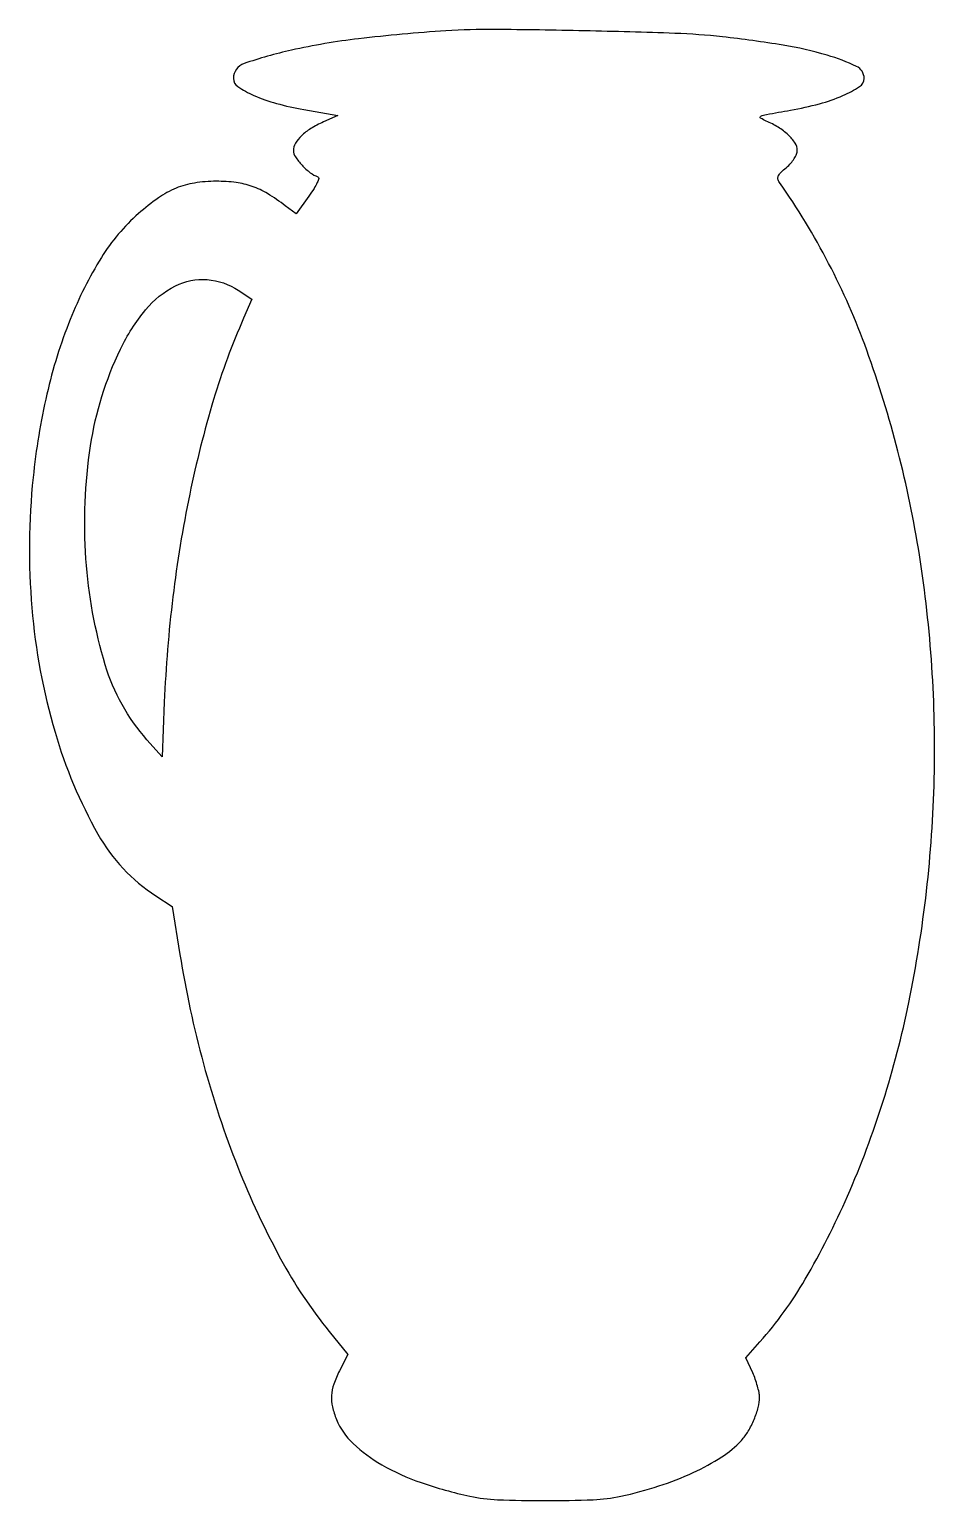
# Model space of a CAD drawing. Extents: x 0 to 264, y 1 to 430.
import ezdxf

# ---------------------------------------------------------------- set-up
doc = ezdxf.new("R2010")
doc.units = 0

msp = doc.modelspace()

# ---------------------------------------------------------------- linework, layer by layer
for points in [[(121.5, 429.362279, 0.012428), (96.003025, 427.03773, 0.026129), (76.399984, 423.712676, 0.027659), (62.588731, 419.807347, 0.320306), (59.5, 415.480491, 0.250837), (60.774585, 413.099687, 0.042782), (65.436088, 410.53965, 0.037262), (72.040221, 408.187034, 0.023619), (80.016831, 406.399135), (89.955592, 404.659609), (85.727796, 402.767737, 0.031854), (82.057058, 400.835917, 0.053886), (79.305651, 398.718989, 0.06883), (77.579504, 396.539692, 0.133902), (77, 394.41458, 0.151046), (77.557034, 392.612723, 0.037796), (79.504147, 390.181149, 0.03918), (81.910271, 387.976567, 0.085619), (84.106617, 386.797794, -0.386806), (84.375981, 386.317233, -0.050669), (83.963731, 385.107862, -0.034348), (83.025739, 383.384523, -0.013969), (81.527881, 381.171693), (77.768633, 375.939094), (74.634317, 378.325262, 0.025947), (69.45317, 381.86087, 0.051604), (64.970885, 383.991978, 0.054031), (60.285097, 385.102682, 0.031269), (54.5, 385.463358, 0.03889), (48.108346, 384.963838, 0.059224), (42.75462, 383.458817, 0.054694), (37.609003, 380.636839, 0.027968), (31.814386, 376.075844, 0.07383), (20.960879, 363.207164, 0.043366), (11.884033, 345.185886, 0.038665), (5.073944, 323.372729, 0.030775), (1.051412, 299.033832, 0.046341), (0.684534, 261.003095, 0.050666), (7.445262, 224.718658, 0.056632), (19.961564, 194.999102, 0.121619), (36.868573, 176.988222), (41.601034, 173.921692), (43.871159, 159.925822, 0.025982), (50.768774, 127.995467, 0.028097), (60.806054, 97.796326, 0.030035), (73.269716, 71.122389, 0.045642), (87.461189, 49.852872), (92.832142, 43.205744), (90.416071, 38.433394, 0.03554), (88.779415, 34.53626, 0.066468), (88.12176, 31.185515, 0.070174), (88.381762, 27.903341, 0.044181), (89.547728, 24.231529, 0.105285), (94.390941, 17.236234, 0.058462), (102.758584, 11.023916, 0.04772), (114.239093, 5.807642, 0.029675), (128.5, 1.833596, 0.043661), (136.525414, 0.823748, 0.009477), (150.5, 0.558851, 0.009477), (164.474586, 0.823748, 0.043661), (172.5, 1.833596, 0.024905), (183.611976, 4.816274, 0.030339), (193.642489, 8.737892, 0.033675), (201.93468, 13.275261, 0.065486), (207.702272, 18.121313, 0.052054), (209.684027, 20.798596, 0.034154), (211.405704, 24.231107, 0.034536), (212.605669, 27.762193, 0.066707), (212.978038, 30.717881, 0.048201), (212.834991, 32.085441, 0.018085), (212.382582, 33.960805, 0.01772), (211.739208, 35.980986, 0.020561), (210.981793, 37.850816), (209.00751, 42.201632), (213.113016, 46.850816, 0.049212), (226.318741, 65.153149, 0.028374), (238.633968, 89.400162, 0.026672), (249.046329, 117.072307, 0.026188), (256.526769, 145.863938, 0.044458), (263.937947, 211.18714, 0.045162), (259.615237, 276.440754, 0.047677), (244.246538, 336.207488, 0.066386), (218.7906, 385.157565, -0.097261), (218.35711, 386.132945, -0.166655), (218.450289, 387.008911, -0.091625), (219.15762, 388.001819, -0.017392), (220.813422, 389.496458, 0.034462), (222.100828, 390.740832, 0.041627), (223.118285, 392.078421, 0.0468), (223.784177, 393.377862, 0.095293), (224, 394.5, 0.149071), (223.359064, 396.602003, 0.056035), (221.345805, 398.973509, 0.049023), (218.415538, 401.233646, 0.041607), (214.939718, 403.024969, -0.048723), (213.304247, 403.897453, -0.589872), (213.350656, 404.458587, -0.060736), (214.974251, 404.962743, -0.001776), (222.056862, 406.223808, 0.022507), (230.425805, 408.074705, 0.036229), (237.320433, 410.475584, 0.041357), (242.188038, 413.073076, 0.254794), (243.5, 415.480491, 0.290215), (241.277959, 418.986318, 0.038956), (232.726223, 422.235511, 0.030712), (219.829665, 425.171224, 0.012821), (202.154012, 427.604016, 0.019064), (188.296923, 428.617552, 0.003273), (161.929728, 429.365072, 0.003297), (135.552311, 429.766087, 0.01867)], [(60.892385, 353.689914), (64.905151, 351.034391), (62.473868, 345.536827, 0.031329), (53.720024, 321.831906, 0.021837), (46.733481, 294.17579, 0.020713), (41.826341, 264.217538, 0.019887), (39.331319, 233.545964), (38.670463, 217.591928), (34.276561, 222.545964, -0.108783), (22.098822, 244.376507, -0.056138), (16.47401, 275.293886, -0.054333), (17.818675, 308.268647, -0.075267), (26.538247, 336.5, -0.058947), (33.857882, 347.980831, -0.105771), (42.548904, 354.93314, -0.13456), (51.815303, 356.777159, -0.129092)]]:
    msp.add_lwpolyline(points, format="xyb", close=True)

doc.saveas('drawing.dxf')
